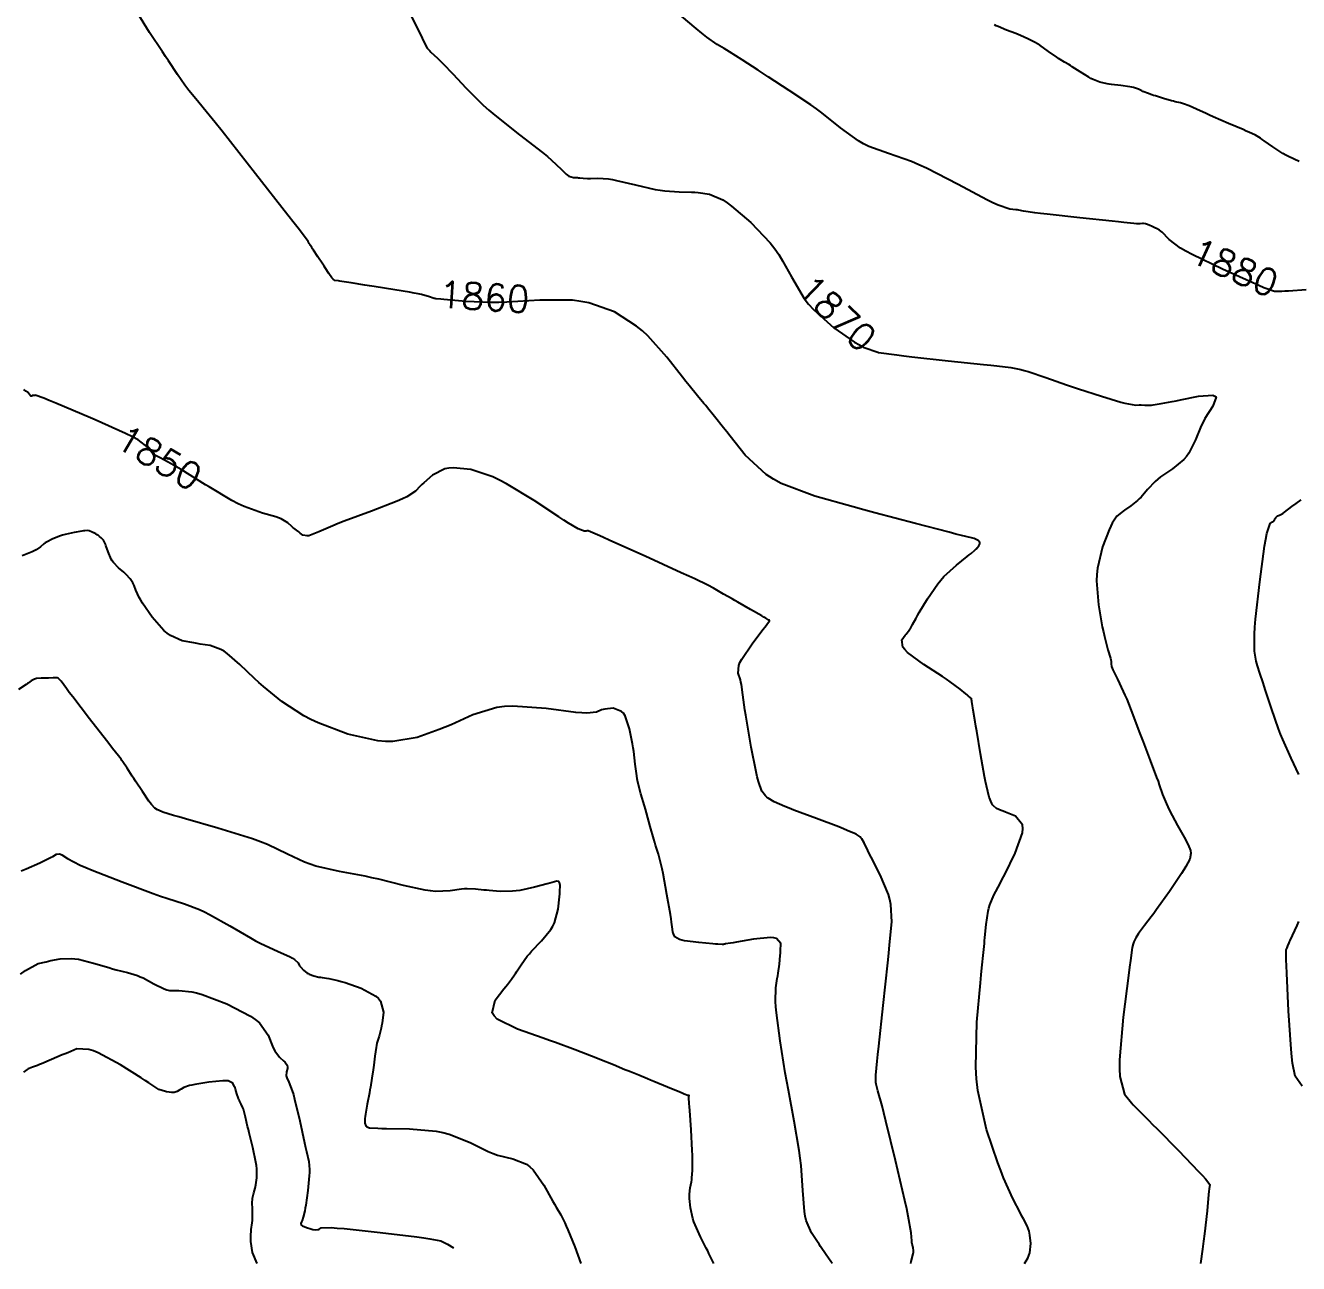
# Model space of a CAD drawing. Header units: metres. Extents: x 837477 to 838477, y 1189014 to 1191014.
# Drawn here: x 838139.6 to 838322.7, y 1189013.9 to 1189192 of the extents above; entities that cross this region are included whole.
import ezdxf

# ---------------------------------------------------------------- set-up
doc = ezdxf.new("R2010")
doc.units = ezdxf.units.M
doc.header["$LTSCALE"] = 0.3
doc.layers.add('COTAS 10', color=1, linetype='Continuous')
doc.styles.get("Standard").update_dxf_attribs({"font": 'simplex.shx'})

msp = doc.modelspace()

# ---------------------------------------------------------------- linework, layer by layer
at = {"layer": 'COTAS 10'}
for points, elevation in [([(838194.519, 1189194.389), (838196.277, 1189190.845), (838196.614, 1189190.165), (838196.887, 1189189.614), (838197.331, 1189188.713), (838197.57, 1189188.46), (838197.714, 1189188.32), (838197.891, 1189188.148), (838198.809, 1189187.273), (838200.135, 1189185.955), (838200.569, 1189185.505), (838201.032, 1189185.018), (838202.948, 1189182.95), (838205.409, 1189180.515), (838206.217, 1189179.796), (838207.079, 1189179.059), (838210.646, 1189176.236), (838213.948, 1189173.687), (838214.643, 1189173.122), (838215.242, 1189172.618), (838216.613, 1189171.309), (838217.339, 1189170.573), (838217.532, 1189170.431), (838217.721, 1189170.315), (838218.376, 1189170.12), (838218.978, 1189170.09), (838219.134, 1189170.078), (838219.285, 1189170.065), (838219.794, 1189170.004), (838220.406, 1189169.96), (838220.623, 1189169.957), (838220.86, 1189169.958), (838221.886, 1189169.995), (838223.423, 1189169.888), (838223.983, 1189169.798), (838224.6, 1189169.682), (838227.313, 1189169.045), (838230.158, 1189168.401), (838230.859, 1189168.281), (838231.522, 1189168.185), (838233.601, 1189168.05), (838235.386, 1189168.011), (838235.864, 1189167.977), (838236.334, 1189167.932), (838237.971, 1189167.687), (838239.85, 1189166.877), (838240.472, 1189166.477), (838241.139, 1189166), (838243.919, 1189163.644), (838246.678, 1189160.708), (838247.333, 1189159.866), (838247.94, 1189159.011), (838248.445, 1189158.114), (838249.737, 1189155.819), (838251.575, 1189152.7), (838252.207, 1189151.893), (838252.894, 1189151.109), (838255.819, 1189148.477), (838258.802, 1189146.429), (838259.525, 1189146.013), (838260.203, 1189145.662), (838262.172, 1189144.979), (838262.282, 1189144.94), (838264.902, 1189144.578), (838265.922, 1189144.454), (838267.071, 1189144.319), (838272.282, 1189143.748), (838277.345, 1189143.211), (838278.4, 1189143.099), (838279.305, 1189143.003), (838281.319, 1189142.785), (838282.714, 1189142.49), (838283.229, 1189142.345), (838283.798, 1189142.172), (838286.319, 1189141.319), (838289.299, 1189140.281), (838290.159, 1189139.992), (838291.034, 1189139.701), (838294.317, 1189138.647), (838297.132, 1189137.807), (838297.712, 1189137.651), (838298.204, 1189137.53), (838299.259, 1189137.37), (838299.759, 1189137.405), (838299.902, 1189137.406), (838300.047, 1189137.403), (838300.586, 1189137.363), (838301.28, 1189137.356), (838301.523, 1189137.375), (838301.787, 1189137.402), (838302.924, 1189137.573), (838304.523, 1189137.874), (838305.078, 1189137.983), (838305.683, 1189138.104), (838308.271, 1189138.634), (838310.364, 1189138.785), (838310.655, 1189138.667), (838310.821, 1189138.48), (838310.379, 1189137.226), (838309.226, 1189135.441), (838308.943, 1189134.919), (838308.676, 1189134.385), (838307.843, 1189132.357), (838306.891, 1189130.436), (838306.549, 1189129.971), (838306.173, 1189129.534), (838304.53, 1189128.193), (838302.848, 1189127.034), (838302.447, 1189126.711), (838302.075, 1189126.388), (838300.964, 1189125.214), (838300.029, 1189124.139), (838299.768, 1189123.878), (838299.506, 1189123.632), (838298.551, 1189122.878), (838297.662, 1189122.252), (838297.441, 1189122.088), (838297.231, 1189121.927), (838296.564, 1189121.378), (838295.881, 1189120.382), (838295.66, 1189119.94), (838295.426, 1189119.425), (838294.469, 1189116.966), (838293.744, 1189113.908), (838293.656, 1189113.016), (838293.618, 1189112.104), (838293.887, 1189108.648), (838294.456, 1189105.476), (838294.606, 1189104.743), (838294.754, 1189104.073), (838295.259, 1189102.178), (838295.625, 1189100.963), (838295.685, 1189100.721), (838295.726, 1189100.521), (838295.723, 1189100.142), (838295.789, 1189099.738), (838295.873, 1189099.522), (838295.987, 1189099.262), (838296.634, 1189097.947), (838297.481, 1189096.184), (838297.72, 1189095.64), (838297.962, 1189095.073), (838298.849, 1189092.826), (838299.781, 1189090.353), (838300.05, 1189089.644), (838300.324, 1189088.923), (838301.352, 1189086.232), (838302.269, 1189083.803), (838302.473, 1189083.248), (838302.656, 1189082.745), (838303.133, 1189081.352), (838303.669, 1189080.025), (838303.888, 1189079.563), (838304.137, 1189079.06), (838305.295, 1189076.9), (838306.403, 1189074.869), (838306.621, 1189074.447), (838306.802, 1189074.086), (838307.136, 1189073.288), (838307.172, 1189072.852), (838307.165, 1189072.719), (838307.151, 1189072.58), (838307.036, 1189072.034), (838306.487, 1189070.969), (838306.198, 1189070.504), (838305.851, 1189069.965), (838304.101, 1189067.402), (838302.257, 1189064.797), (838301.849, 1189064.231), (838301.485, 1189063.733), (838300.545, 1189062.493), (838299.958, 1189061.737), (838299.817, 1189061.543), (838299.686, 1189061.355), (838299.292, 1189060.736), (838299.01, 1189060.17), (838298.949, 1189060.017), (838298.895, 1189059.865), (838298.766, 1189059.332), (838298.519, 1189057.48), (838298.392, 1189056.497), (838298.239, 1189055.311), (838297.474, 1189049.332), (838296.937, 1189043.185), (838296.928, 1189041.894), (838296.978, 1189040.781), (838297.665, 1189038.244), (838298.664, 1189037.014), (838298.913, 1189036.724), (838299.149, 1189036.456), (838299.899, 1189035.673), (838301.149, 1189034.434), (838301.7, 1189033.878), (838302.34, 1189033.23), (838305.394, 1189030.122), (838308.302, 1189027.12), (838308.85, 1189026.539), (838309.287, 1189026.067), (838309.94, 1189025.264), (838309.831, 1189024.618), (838309.788, 1189024.245), (838309.739, 1189023.788), (838309.518, 1189021.437), (838309.16, 1189018.131), (838309.026, 1189017.073), (838308.877, 1189015.954), (838308.573, 1189013.872)], 1870), ([(838323.764, 1189153.954), (838321.258, 1189153.765), (838321.05, 1189153.753), (838320.729, 1189153.734), (838320.272, 1189153.713), (838319.216, 1189153.715), (838317.712, 1189154.242), (838316.972, 1189154.551), (838316.093, 1189154.932), (838311.748, 1189156.898), (838307.368, 1189159.031), (838306.467, 1189159.516), (838305.7, 1189159.956), (838304.052, 1189161.167), (838303.721, 1189161.542), (838303.375, 1189161.931), (838303.22, 1189162.09), (838303.079, 1189162.227), (838302.687, 1189162.529), (838302.345, 1189162.702), (838302.236, 1189162.757), (838302.119, 1189162.815), (838301.645, 1189163.05), (838301.18, 1189163.265), (838301.069, 1189163.31), (838300.965, 1189163.349), (838300.657, 1189163.44), (838300.388, 1189163.474), (838300.309, 1189163.477), (838300.229, 1189163.479), (838299.922, 1189163.462), (838299.586, 1189163.444), (838299.486, 1189163.443), (838299.384, 1189163.445), (838298.991, 1189163.47), (838297.548, 1189163.621), (838296.783, 1189163.704), (838295.86, 1189163.803), (838291.208, 1189164.308), (838286.511, 1189164.833), (838285.56, 1189164.945), (838284.761, 1189165.044), (838283.135, 1189165.279), (838282.444, 1189165.407), (838282.234, 1189165.437), (838282.015, 1189165.465), (838281.16, 1189165.547), (838279.465, 1189166.134), (838278.718, 1189166.48), (838277.85, 1189166.905), (838273.712, 1189169.105), (838269.183, 1189171.438), (838268.068, 1189171.948), (838267.014, 1189172.399), (838263.712, 1189173.535), (838260.882, 1189174.561), (838260.126, 1189174.943), (838259.381, 1189175.366), (838256.79, 1189177.247), (838254.133, 1189179.386), (838253.346, 1189179.972), (838252.537, 1189180.556), (838249.433, 1189182.642), (838246.415, 1189184.572), (838245.661, 1189185.057), (838244.943, 1189185.521), (838242.642, 1189187.016), (838240.836, 1189188.18), (838240.429, 1189188.434), (838240.062, 1189188.658), (838239.074, 1189189.222), (838237.563, 1189190.31), (838236.866, 1189190.865), (838236.049, 1189191.53), (838232.093, 1189194.848)], 1880), ([(838283.254, 1189013.872), (838283.732, 1189014.626), (838283.902, 1189015.022), (838284.033, 1189015.412), (838284.186, 1189016.777), (838284.04, 1189017.971), (838283.983, 1189018.254), (838283.919, 1189018.516), (838283.627, 1189019.29), (838283.109, 1189020.28), (838282.903, 1189020.679), (838282.669, 1189021.131), (838281.597, 1189023.213), (838280.256, 1189026.219), (838279.852, 1189027.253), (838279.435, 1189028.376), (838277.812, 1189033.16), (838276.555, 1189038.787), (838276.368, 1189040.441), (838276.252, 1189042.136), (838276.416, 1189048.604), (838276.938, 1189054.237), (838277.048, 1189055.406), (838277.143, 1189056.406), (838277.36, 1189058.604), (838277.491, 1189059.888), (838277.532, 1189060.311), (838277.575, 1189060.764), (838277.745, 1189062.642), (838278.028, 1189064.546), (838278.142, 1189065.016), (838278.271, 1189065.46), (838278.865, 1189066.856), (838279.757, 1189068.531), (838280.073, 1189069.151), (838280.419, 1189069.84), (838281.919, 1189072.893), (838282.956, 1189075.837), (838283.01, 1189076.457), (838282.963, 1189076.992), (838281.952, 1189078.22), (838280.519, 1189078.801), (838280.207, 1189078.929), (838279.93, 1189079.042), (838279.236, 1189079.331), (838278.799, 1189079.7), (838278.685, 1189079.864), (838278.574, 1189080.055), (838278.199, 1189080.965), (838277.791, 1189082.578), (838277.659, 1189083.212), (838277.519, 1189083.927), (838276.943, 1189087.183), (838276.397, 1189090.453), (838276.275, 1189091.175), (838276.166, 1189091.819), (838275.878, 1189093.485), (838275.719, 1189094.422), (838275.691, 1189094.606), (838275.671, 1189094.757), (838275.654, 1189095.033), (838275.647, 1189095.108), (838275.633, 1189095.133), (838275.612, 1189095.16), (838275.493, 1189095.274), (838275.168, 1189095.54), (838275.019, 1189095.663), (838274.843, 1189095.807), (838273.993, 1189096.505), (838272.575, 1189097.561), (838272.041, 1189097.93), (838271.446, 1189098.333), (838268.788, 1189100.066), (838266.442, 1189101.792), (838266.044, 1189102.19), (838265.755, 1189102.553), (838265.618, 1189103.576), (838266.117, 1189104.255), (838266.228, 1189104.402), (838266.328, 1189104.531), (838266.591, 1189104.845), (838266.793, 1189105.115), (838266.855, 1189105.216), (838266.919, 1189105.327), (838267.173, 1189105.822), (838267.661, 1189106.731), (838267.874, 1189107.103), (838268.121, 1189107.527), (838269.291, 1189109.495), (838270.776, 1189111.642), (838271.221, 1189112.179), (838271.68, 1189112.692), (838273.461, 1189114.338), (838275.009, 1189115.569), (838275.322, 1189115.82), (838275.584, 1189116.033), (838276.112, 1189116.475), (838276.324, 1189116.689), (838276.387, 1189116.757), (838276.452, 1189116.828), (838276.702, 1189117.119), (838276.843, 1189117.426), (838276.84, 1189117.508), (838276.817, 1189117.589), (838276.582, 1189117.871), (838276.223, 1189118.1), (838276.122, 1189118.147), (838276.02, 1189118.188), (838275.649, 1189118.277), (838274.184, 1189118.618), (838273.394, 1189118.818), (838272.436, 1189119.063), (838267.585, 1189120.326), (838261.75, 1189121.879), (838260.172, 1189122.306), (838258.61, 1189122.732), (838253.103, 1189124.262), (838248.283, 1189126.09), (838247.154, 1189126.705), (838246.115, 1189127.366), (838243.103, 1189130.145), (838240.946, 1189132.878), (838240.446, 1189133.509), (838239.988, 1189134.087), (838238.682, 1189135.724), (838237.677, 1189136.959), (838237.409, 1189137.283), (838237.145, 1189137.6), (838236.228, 1189138.682), (838235.011, 1189140.168), (838234.558, 1189140.739), (838234.056, 1189141.381), (838231.822, 1189144.276), (838229.107, 1189147.308), (838228.301, 1189148.036), (838227.471, 1189148.714), (838224.276, 1189150.761), (838220.592, 1189152.072), (838219.453, 1189152.286), (838218.263, 1189152.436), (838213.786, 1189152.444), (838213.537, 1189152.444), (838208.826, 1189152.168), (838207.645, 1189152.14), (838206.518, 1189152.133), (838202.894, 1189152.282), (838200.245, 1189152.509), (838199.733, 1189152.552), (838199.317, 1189152.585), (838198.613, 1189152.632), (838198.426, 1189152.674), (838198.335, 1189152.705), (838198.228, 1189152.744), (838197.699, 1189152.955), (838196.544, 1189153.269), (838196.04, 1189153.373), (838195.458, 1189153.484), (838194.822, 1189153.591), (838192.693, 1189153.948), (838189.735, 1189154.411), (838189.031, 1189154.521), (838188.376, 1189154.624), (838186.427, 1189154.931), (838185.078, 1189155.144), (838184.801, 1189155.187), (838184.568, 1189155.223), (838184.075, 1189155.296), (838183.809, 1189155.462), (838183.717, 1189155.558), (838183.619, 1189155.674), (838183.198, 1189156.271), (838182.67, 1189157.093), (838182.504, 1189157.35), (838182.328, 1189157.621), (838181.618, 1189158.708), (838180.986, 1189159.673), (838180.859, 1189159.866), (838180.752, 1189160.027), (838180.541, 1189160.344), (838180.446, 1189160.494), (838180.413, 1189160.55), (838180.377, 1189160.612), (838180.222, 1189160.89), (838178.957, 1189162.58), (838178.221, 1189163.533), (838177.318, 1189164.696), (838172.663, 1189170.648), (838167.85, 1189176.754), (838166.847, 1189178.014), (838165.987, 1189179.087), (838164.07, 1189181.407), (838163.063, 1189182.619), (838162.776, 1189182.994), (838162.485, 1189183.386), (838161.407, 1189184.944), (838160.125, 1189186.88), (838159.706, 1189187.511), (838159.259, 1189188.183), (838157.416, 1189190.953), (838155.719, 1189193.694)], 1860), ([(838322.763, 1189172.403), (838321.254, 1189173.115), (838320.845, 1189173.338), (838320.439, 1189173.572), (838319.004, 1189174.513), (838317.758, 1189175.385), (838317.472, 1189175.576), (838317.21, 1189175.745), (838316.477, 1189176.176), (838315.54, 1189176.615), (838315.149, 1189176.789), (838314.702, 1189176.987), (838312.614, 1189177.895), (838310.409, 1189178.854), (838309.888, 1189179.085), (838309.406, 1189179.301), (838307.99, 1189179.953), (838306.933, 1189180.424), (838306.678, 1189180.524), (838306.439, 1189180.612), (838305.711, 1189180.821), (838304.955, 1189180.999), (838304.699, 1189181.067), (838304.422, 1189181.143), (838303.251, 1189181.484), (838302.103, 1189181.838), (838301.84, 1189181.921), (838301.601, 1189181.998), (838300.938, 1189182.223), (838300.431, 1189182.424), (838300.291, 1189182.485), (838300.15, 1189182.549), (838299.643, 1189182.801), (838298.951, 1189183.043), (838298.695, 1189183.101), (838298.41, 1189183.155), (838297.145, 1189183.317), (838295.8, 1189183.477), (838295.464, 1189183.529), (838295.145, 1189183.586), (838294.124, 1189183.819), (838293.13, 1189184.2), (838292.828, 1189184.349), (838292.514, 1189184.517), (838291.28, 1189185.282), (838290.139, 1189186.038), (838289.882, 1189186.201), (838289.652, 1189186.344), (838289.035, 1189186.691), (838288.409, 1189187.061), (838288.172, 1189187.218), (838287.909, 1189187.399), (838286.731, 1189188.248), (838285.449, 1189189.139), (838285.12, 1189189.346), (838284.803, 1189189.535), (838283.752, 1189190.074), (838282.688, 1189190.525), (838282.363, 1189190.659), (838282.024, 1189190.796), (838280.69, 1189191.322), (838279.461, 1189191.819), (838279.189, 1189191.937), (838278.945, 1189192.048)], 1890), ([(838266.908, 1189013.872), (838266.983, 1189014.175), (838267.244, 1189015.282), (838267.281, 1189015.517), (838267.302, 1189015.721), (838267.249, 1189016.197), (838267.108, 1189016.682), (838267.074, 1189016.891), (838267.042, 1189017.132), (838266.942, 1189018.273), (838266.548, 1189020.694), (838266.331, 1189021.742), (838266.066, 1189022.954), (838264.719, 1189028.697), (838263.325, 1189034.374), (838263.031, 1189035.545), (838262.776, 1189036.542), (838262.19, 1189038.697), (838261.941, 1189039.667), (838261.9, 1189039.918), (838261.87, 1189040.162), (838261.863, 1189040.976), (838262.07, 1189042.975), (838262.176, 1189043.965), (838262.302, 1189045.143), (838262.934, 1189050.976), (838263.593, 1189057.123), (838263.737, 1189058.499), (838263.864, 1189059.734), (838264.182, 1189063.02), (838264.05, 1189065.501), (838263.893, 1189066.229), (838263.684, 1189066.974), (838262.493, 1189069.813), (838261.209, 1189072.312), (838260.941, 1189072.844), (838260.711, 1189073.306), (838260.195, 1189074.394), (838259.855, 1189074.97), (838259.735, 1189075.11), (838259.604, 1189075.24), (838259.039, 1189075.64), (838257.779, 1189076.19), (838257.211, 1189076.416), (838256.547, 1189076.674), (838253.355, 1189077.872), (838250.1, 1189079.097), (838249.396, 1189079.372), (838248.777, 1189079.62), (838247.256, 1189080.282), (838246.397, 1189080.812), (838246.196, 1189080.975), (838246.011, 1189081.146), (838245.476, 1189081.825), (838244.982, 1189083.239), (838244.823, 1189083.873), (838244.653, 1189084.613), (838243.961, 1189088.161), (838243.317, 1189091.892), (838243.179, 1189092.747), (838243.058, 1189093.524), (838242.765, 1189095.69), (838242.549, 1189097.178), (838242.477, 1189097.528), (838242.399, 1189097.853), (838242.071, 1189098.801), (838242.158, 1189099.92), (838242.341, 1189100.351), (838242.593, 1189100.834), (838244.078, 1189103.018), (838245.641, 1189105.062), (838245.942, 1189105.457), (838246.186, 1189105.778), (838246.593, 1189106.322), (838246.602, 1189106.378), (838246.595, 1189106.392), (838246.584, 1189106.405), (838246.51, 1189106.447), (838246.039, 1189106.705), (838245.778, 1189106.854), (838245.46, 1189107.037), (838243.839, 1189107.977), (838242.037, 1189109.021), (838241.605, 1189109.27), (838241.202, 1189109.501), (838239.988, 1189110.188), (838239.015, 1189110.732), (838238.763, 1189110.871), (838238.52, 1189111.007), (838237.706, 1189111.458), (838235.859, 1189112.353), (838234.964, 1189112.768), (838233.903, 1189113.256), (838228.686, 1189115.621), (838223.6, 1189117.907), (838222.621, 1189118.345), (838221.828, 1189118.699), (838220.517, 1189119.27), (838220.41, 1189119.273), (838220.376, 1189119.268), (838220.341, 1189119.26), (838220.197, 1189119.213), (838219.931, 1189119.228), (838219.818, 1189119.26), (838219.688, 1189119.305), (838219.075, 1189119.566), (838217.66, 1189120.398), (838217.023, 1189120.802), (838216.281, 1189121.282), (838212.718, 1189123.643), (838208.738, 1189126.06), (838207.733, 1189126.576), (838206.77, 1189127.025), (838203.643, 1189128.09), (838201.061, 1189128.353), (838200.442, 1189128.295), (838199.865, 1189128.182), (838198.126, 1189127.301), (838196.855, 1189126.184), (838196.573, 1189125.921), (838196.322, 1189125.678), (838195.664, 1189124.97), (838194.412, 1189124.181), (838193.784, 1189123.888), (838193.036, 1189123.562), (838189.319, 1189122.116), (838185.419, 1189120.65), (838184.555, 1189120.312), (838183.784, 1189120.003), (838181.78, 1189119.13), (838180.577, 1189118.644), (838180.312, 1189118.578), (838180.076, 1189118.542), (838179.467, 1189118.66), (838179.069, 1189118.957), (838178.966, 1189119.035), (838178.866, 1189119.11), (838178.53, 1189119.363), (838178.15, 1189119.668), (838178.022, 1189119.777), (838177.883, 1189119.896), (838177.303, 1189120.411), (838176.348, 1189120.982), (838175.974, 1189121.135), (838175.553, 1189121.287), (838173.636, 1189121.819), (838171.031, 1189122.757), (838170.176, 1189123.165), (838169.262, 1189123.637), (838165.977, 1189125.584), (838165.479, 1189125.878), (838161.944, 1189128.09), (838161.187, 1189128.545), (838160.525, 1189128.931), (838158.937, 1189129.753), (838158.094, 1189130.205), (838157.902, 1189130.358), (838157.729, 1189130.522), (838157.253, 1189131.215), (838155.756, 1189132.346), (838154.938, 1189132.787), (838153.946, 1189133.284), (838149.607, 1189135.226), (838148.907, 1189135.538), (838143.932, 1189137.63), (838142.979, 1189138.023), (838142.212, 1189138.336), (838140.977, 1189138.794), (838140.921, 1189138.748), (838140.898, 1189138.742), (838140.871, 1189138.739), (838140.743, 1189138.755), (838140.608, 1189138.762), (838140.577, 1189138.755), (838140.547, 1189138.743), (838140.461, 1189138.665), (838140.372, 1189138.634), (838140.342, 1189138.651), (838140.308, 1189138.68), (838140.165, 1189138.88), (838140.02, 1189139.102), (838139.986, 1189139.145), (838139.955, 1189139.18), (838139.862, 1189139.24), (838139.736, 1189139.304), (838139.682, 1189139.342), (838139.621, 1189139.388), (838139.335, 1189139.625)], 1850), ([(838322.708, 1189084.224), (838321.623, 1189086.561), (838320.414, 1189089.239), (838320.101, 1189090.008), (838319.798, 1189090.791), (838318.782, 1189093.72), (838317.943, 1189096.327), (838317.751, 1189096.907), (838317.577, 1189097.425), (838317.096, 1189098.782), (838316.761, 1189099.849), (838316.678, 1189100.184), (838316.601, 1189100.537), (838316.36, 1189101.955), (838316.344, 1189104.419), (838316.409, 1189105.432), (838316.503, 1189106.588), (838317.094, 1189111.955), (838317.805, 1189117.071), (838317.975, 1189118.069), (838318.134, 1189118.885), (838318.614, 1189120.32), (838318.95, 1189120.55), (838319.018, 1189120.605), (838319.076, 1189120.658), (838319.194, 1189120.819), (838319.255, 1189120.961), (838319.276, 1189121.002), (838319.3, 1189121.042), (838319.4, 1189121.193), (838319.552, 1189121.34), (838319.609, 1189121.379), (838319.671, 1189121.417), (838319.948, 1189121.548), (838320.249, 1189121.687), (838320.328, 1189121.731), (838320.403, 1189121.776), (838320.659, 1189121.956), (838321.737, 1189122.765), (838322.332, 1189123.207), (838323.056, 1189123.742)], 1880), ([(838255.625, 1189013.872), (838255.551, 1189013.98), (838255.413, 1189014.182), (838254.751, 1189015.147), (838253.941, 1189016.332), (838253.71, 1189016.673), (838253.476, 1189017.018), (838252.606, 1189018.309), (838251.875, 1189020.044), (838251.728, 1189020.669), (838251.606, 1189021.358), (838251.366, 1189024.369), (838251.13, 1189027.984), (838251.01, 1189029.053), (838250.866, 1189030.152), (838250.147, 1189034.369), (838249.303, 1189038.824), (838249.08, 1189040.073), (838248.861, 1189041.329), (838248.109, 1189045.923), (838247.573, 1189049.915), (838247.491, 1189050.792), (838247.438, 1189051.57), (838247.485, 1189053.554), (838247.707, 1189054.887), (838247.764, 1189055.255), (838247.819, 1189055.622), (838248.003, 1189056.943), (838248.137, 1189058.201), (838248.161, 1189058.528), (838248.179, 1189058.847), (838248.197, 1189059.921), (838247.588, 1189060.635), (838247.21, 1189060.725), (838246.742, 1189060.769), (838244.3, 1189060.541), (838241.836, 1189060.112), (838241.356, 1189060.029), (838240.962, 1189059.962), (838240.267, 1189059.849), (838240.156, 1189059.836), (838240.131, 1189059.831), (838240.107, 1189059.826), (838240.043, 1189059.805), (838239.969, 1189059.785), (838239.94, 1189059.781), (838239.907, 1189059.778), (838239.759, 1189059.77), (838239.139, 1189059.81), (838238.809, 1189059.838), (838238.411, 1189059.871), (838236.4, 1189060.051), (838234.378, 1189060.315), (838233.972, 1189060.402), (838233.632, 1189060.495), (838232.963, 1189060.882), (838232.77, 1189061.307), (838232.732, 1189061.424), (838232.7, 1189061.541), (838232.639, 1189061.961), (838232.505, 1189062.981), (838232.427, 1189063.476), (838232.332, 1189064.063), (838231.84, 1189066.952), (838231.28, 1189069.969), (838231.142, 1189070.637), (838231.011, 1189071.233), (838230.597, 1189072.78), (838230.195, 1189074.042), (838230.071, 1189074.457), (838229.941, 1189074.901), (838229.427, 1189076.744), (838228.888, 1189078.702), (838228.742, 1189079.219), (838228.597, 1189079.725), (838228.088, 1189081.461), (838227.658, 1189083.126), (838227.563, 1189083.587), (838227.48, 1189084.049), (838227.265, 1189085.715), (838227.053, 1189087.51), (838226.971, 1189088.053), (838226.879, 1189088.615), (838226.463, 1189090.808), (838225.808, 1189092.671), (838225.566, 1189093.024), (838225.297, 1189093.307), (838224.108, 1189093.742), (838222.914, 1189093.644), (838222.643, 1189093.59), (838222.397, 1189093.525), (838221.722, 1189093.196), (838220.297, 1189093.031), (838219.578, 1189093.07), (838218.718, 1189093.144), (838214.44, 1189093.719), (838209.662, 1189094.075), (838208.487, 1189094.012), (838207.377, 1189093.88), (838203.902, 1189092.818), (838200.817, 1189091.39), (838199.953, 1189091.027), (838199.084, 1189090.677), (838195.909, 1189089.53), (838192.426, 1189088.967), (838191.364, 1189088.985), (838190.258, 1189089.079), (838185.909, 1189090.046), (838181.641, 1189091.652), (838180.587, 1189092.149), (838179.587, 1189092.669), (838176.437, 1189094.732), (838173.817, 1189096.89), (838173.151, 1189097.469), (838172.512, 1189098.039), (838170.418, 1189100.033), (838168.593, 1189101.632), (838168.123, 1189101.953), (838167.668, 1189102.223), (838166.15, 1189102.76), (838164.669, 1189102.987), (838164.238, 1189103.061), (838163.796, 1189103.141), (838162.123, 1189103.469), (838160.402, 1189104.211), (838159.93, 1189104.551), (838159.461, 1189104.949), (838157.784, 1189106.874), (838156.412, 1189108.87), (838156.134, 1189109.313), (838155.902, 1189109.708), (838155.433, 1189110.74), (838155.198, 1189111.433), (838155.112, 1189111.614), (838155.018, 1189111.791), (838154.603, 1189112.393), (838154.061, 1189112.984), (838153.886, 1189113.154), (838153.7, 1189113.327), (838152.94, 1189113.973), (838152.205, 1189114.724), (838152.035, 1189114.963), (838151.88, 1189115.215), (838151.441, 1189116.238), (838151.129, 1189117.177), (838151.053, 1189117.376), (838150.982, 1189117.549), (838150.764, 1189117.955), (838150.569, 1189118.178), (838150.512, 1189118.235), (838150.453, 1189118.29), (838150.231, 1189118.473), (838150.007, 1189118.631), (838149.948, 1189118.67), (838149.889, 1189118.707), (838149.686, 1189118.826), (838149.474, 1189118.937), (838149.409, 1189118.97), (838149.343, 1189119.003), (838149.08, 1189119.128), (838148.825, 1189119.236), (838148.762, 1189119.258), (838148.702, 1189119.277), (838148.516, 1189119.318), (838148.116, 1189119.285), (838147.922, 1189119.257), (838147.691, 1189119.222), (838146.556, 1189119.029), (838145.25, 1189118.739), (838144.912, 1189118.643), (838144.584, 1189118.54), (838143.484, 1189118.111), (838142.583, 1189117.65), (838142.381, 1189117.528), (838142.198, 1189117.407), (838141.708, 1189116.99), (838141.092, 1189116.543), (838140.894, 1189116.438), (838140.83, 1189116.404), (838140.528, 1189116.258), (838139.111, 1189115.678)], 1840), ([(838238.573, 1189013.872), (838238.395, 1189014.241), (838237.872, 1189015.327), (838237.693, 1189015.689), (838237.499, 1189016.078), (838236.675, 1189017.703), (838235.891, 1189019.438), (838235.723, 1189019.895), (838235.576, 1189020.343), (838235.222, 1189021.878), (838235.086, 1189023.217), (838235.078, 1189023.541), (838235.081, 1189023.846), (838235.197, 1189024.776), (838235.366, 1189025.644), (838235.403, 1189025.908), (838235.435, 1189026.182), (838235.518, 1189027.261), (838235.517, 1189028.853), (838235.497, 1189029.452), (838235.468, 1189030.119), (838235.294, 1189033.098), (838235.107, 1189035.889), (838235.072, 1189036.437), (838235.042, 1189036.887), (838234.993, 1189037.703), (838234.993, 1189037.858), (838234.995, 1189037.892), (838234.998, 1189037.922), (838235.015, 1189037.996), (838235.025, 1189038.035), (838235.025, 1189038.043), (838235.022, 1189038.049), (838234.999, 1189038.06), (838234.951, 1189038.062), (838234.933, 1189038.063), (838234.913, 1189038.064), (838234.824, 1189038.066), (838234.311, 1189038.25), (838234.024, 1189038.365), (838233.675, 1189038.508), (838231.89, 1189039.254), (838229.924, 1189040.079), (838229.459, 1189040.272), (838229.03, 1189040.45), (838227.768, 1189040.961), (838226.581, 1189041.438), (838226.199, 1189041.593), (838225.793, 1189041.758), (838224.134, 1189042.439), (838222.186, 1189043.227), (838221.599, 1189043.46), (838220.991, 1189043.699), (838218.622, 1189044.617), (838215.826, 1189045.655), (838214.948, 1189045.97), (838214.026, 1189046.296), (838210.323, 1189047.576), (838207.399, 1189049.041), (838206.969, 1189049.484), (838206.703, 1189049.945), (838207.113, 1189051.744), (838208.376, 1189053.37), (838208.648, 1189053.721), (838208.887, 1189054.029), (838209.472, 1189054.78), (838209.906, 1189055.383), (838210.05, 1189055.598), (838210.204, 1189055.833), (838210.849, 1189056.852), (838211.734, 1189058.078), (838212.04, 1189058.444), (838212.372, 1189058.82), (838213.792, 1189060.272), (838215.125, 1189061.905), (838215.403, 1189062.395), (838215.642, 1189062.901), (838216.173, 1189064.867), (838216.385, 1189066.646), (838216.421, 1189067.034), (838216.449, 1189067.377), (838216.468, 1189068.239), (838216.37, 1189068.679), (838216.324, 1189068.756), (838216.268, 1189068.813), (838215.996, 1189068.855), (838215.302, 1189068.672), (838214.981, 1189068.587), (838214.604, 1189068.487), (838212.776, 1189067.999), (838210.682, 1189067.551), (838210.137, 1189067.477), (838209.607, 1189067.423), (838207.821, 1189067.406), (838206.254, 1189067.532), (838205.863, 1189067.569), (838205.49, 1189067.606), (838204.295, 1189067.744), (838203.082, 1189067.793), (838202.697, 1189067.774), (838202.29, 1189067.74), (838200.644, 1189067.499), (838198.527, 1189067.415), (838197.823, 1189067.48), (838197.069, 1189067.583), (838193.92, 1189068.274), (838190.394, 1189069.155), (838189.402, 1189069.378), (838188.403, 1189069.592), (838184.738, 1189070.287), (838181.329, 1189071.057), (838180.492, 1189071.317), (838179.702, 1189071.598), (838177.232, 1189072.782), (838174.38, 1189074.156), (838173.348, 1189074.556), (838172.212, 1189074.965), (838167.232, 1189076.515), (838162.572, 1189077.845), (838161.637, 1189078.117), (838160.855, 1189078.346), (838159.315, 1189078.824), (838158.816, 1189079.034), (838158.691, 1189079.094), (838158.572, 1189079.156), (838158.191, 1189079.386), (838157.706, 1189079.895), (838157.522, 1189080.131), (838157.316, 1189080.41), (838156.39, 1189081.762), (838155.401, 1189083.27), (838155.155, 1189083.646), (838154.921, 1189084.005), (838154.177, 1189085.155), (838153.582, 1189086.054), (838153.441, 1189086.255), (838153.311, 1189086.436), (838152.93, 1189086.917), (838152.101, 1189087.945), (838151.69, 1189088.47), (838151.199, 1189089.1), (838148.769, 1189092.243), (838146.352, 1189095.402), (838145.869, 1189096.041), (838145.468, 1189096.579), (838144.691, 1189097.672), (838144.365, 1189098.004), (838144.247, 1189098.062), (838144.118, 1189098.106), (838143.55, 1189098.14), (838142.891, 1189098.092), (838142.704, 1189098.083), (838142.514, 1189098.076), (838141.812, 1189098.067), (838141.155, 1189098.01), (838140.994, 1189097.972), (838140.843, 1189097.925), (838140.373, 1189097.675), (838140.013, 1189097.407), (838139.931, 1189097.349), (838139.857, 1189097.298), (838139.65, 1189097.168), (838138.542, 1189096.443)], 1830), ([(838138.964, 1189070.377), (838139.653, 1189070.641), (838141.65, 1189071.501), (838142.994, 1189072.173), (838143.272, 1189072.319), (838143.509, 1189072.448), (838144.025, 1189072.766), (838144.422, 1189072.795), (838144.585, 1189072.74), (838144.77, 1189072.659), (838145.629, 1189072.139), (838147.442, 1189071.199), (838148.229, 1189070.853), (838149.139, 1189070.469), (838153.457, 1189068.772), (838157.954, 1189067.105), (838158.977, 1189066.74), (838159.905, 1189066.417), (838162.452, 1189065.599), (838164.615, 1189064.786), (838165.3, 1189064.465), (838166.021, 1189064.103), (838168.938, 1189062.452), (838171.913, 1189060.724), (838172.671, 1189060.314), (838173.402, 1189059.933), (838175.806, 1189058.804), (838177.616, 1189057.974), (838177.972, 1189057.783), (838178.265, 1189057.607), (838178.799, 1189057.111), (838178.99, 1189056.712), (838179.068, 1189056.598), (838179.156, 1189056.483), (838179.56, 1189056.055), (838180.074, 1189055.667), (838180.23, 1189055.577), (838180.393, 1189055.495), (838181.032, 1189055.26), (838181.775, 1189055.089), (838182.004, 1189055.046), (838182.242, 1189055.006), (838183.185, 1189054.878), (838184.513, 1189054.595), (838184.994, 1189054.456), (838185.525, 1189054.291), (838187.849, 1189053.479), (838189.948, 1189052.353), (838190.336, 1189051.99), (838190.64, 1189051.606), (838191.04, 1189050.033), (838190.856, 1189048.463), (838190.792, 1189048.08), (838190.722, 1189047.719), (838190.422, 1189046.604), (838190.125, 1189045.568), (838190.056, 1189045.258), (838189.994, 1189044.938), (838189.818, 1189043.695), (838189.671, 1189042.41), (838189.627, 1189042.063), (838189.58, 1189041.721), (838189.4, 1189040.515), (838189.181, 1189039.23), (838189.111, 1189038.837), (838189.036, 1189038.428), (838188.729, 1189036.818), (838188.473, 1189035.352), (838188.431, 1189035.034), (838188.4, 1189034.754), (838188.392, 1189034.064), (838188.538, 1189033.693), (838188.605, 1189033.616), (838188.684, 1189033.549), (838189.066, 1189033.397), (838190.228, 1189033.326), (838190.799, 1189033.31), (838191.477, 1189033.295), (838194.826, 1189033.254), (838198.624, 1189032.931), (838199.585, 1189032.739), (838200.508, 1189032.502), (838203.516, 1189031.274), (838206.135, 1189029.992), (838206.813, 1189029.72), (838207.47, 1189029.484), (838209.674, 1189028.936), (838211.618, 1189028.167), (838212.112, 1189027.793), (838212.587, 1189027.348), (838214.143, 1189025.162), (838215.384, 1189022.895), (838215.66, 1189022.401), (838215.907, 1189021.964), (838216.555, 1189020.867), (838217.143, 1189019.727), (838217.352, 1189019.262), (838217.58, 1189018.734), (838218.57, 1189016.288), (838219.465, 1189013.872)], 1820), ([(838323.195, 1189039.389), (838322.21, 1189040.85), (838321.823, 1189042.695), (838321.719, 1189043.623), (838321.617, 1189044.731), (838321.262, 1189050.24), (838320.998, 1189055.649), (838320.953, 1189056.695), (838320.921, 1189057.545), (838320.906, 1189058.984), (838320.983, 1189059.175), (838321.008, 1189059.239), (838321.035, 1189059.308), (838321.147, 1189059.595), (838321.325, 1189060.015), (838321.394, 1189060.167), (838321.471, 1189060.335), (838321.82, 1189061.074), (838322.471, 1189062.496), (838322.738, 1189063.095)], 1880), ([(838138.827, 1189055.494), (838139.579, 1189056.018), (838141.377, 1189057.012), (838142.518, 1189057.295), (838142.856, 1189057.371), (838143.204, 1189057.446), (838144.542, 1189057.709), (838146.133, 1189057.77), (838146.641, 1189057.719), (838147.179, 1189057.637), (838149.364, 1189057.093), (838151.554, 1189056.437), (838152.095, 1189056.285), (838152.607, 1189056.145), (838154.221, 1189055.747), (838155.672, 1189055.305), (838156.083, 1189055.137), (838156.497, 1189054.95), (838158.022, 1189054.112), (838159.519, 1189053.378), (838159.916, 1189053.256), (838160.304, 1189053.169), (838161.64, 1189053.151), (838163.476, 1189052.982), (838164.18, 1189052.801), (838164.968, 1189052.562), (838168.517, 1189051.212), (838171.926, 1189049.47), (838172.625, 1189048.984), (838173.219, 1189048.496), (838174.477, 1189046.717), (838175.075, 1189045.147), (838175.251, 1189044.79), (838175.432, 1189044.466), (838176.123, 1189043.579), (838176.726, 1189042.997), (838176.851, 1189042.867), (838176.957, 1189042.749), (838177.189, 1189042.433), (838177.249, 1189042.142), (838177.247, 1189042.04), (838177.236, 1189041.928), (838177.13, 1189041.448), (838177.082, 1189040.891), (838177.108, 1189040.731), (838177.152, 1189040.569), (838177.451, 1189039.965), (838177.94, 1189038.735), (838178.103, 1189038.179), (838178.279, 1189037.529), (838179.013, 1189034.404), (838179.708, 1189031.236), (838179.858, 1189030.56), (838179.99, 1189029.971), (838180.316, 1189028.57), (838180.42, 1189027.419), (838180.412, 1189026.989), (838180.389, 1189026.509), (838180.172, 1189024.372), (838179.879, 1189022.292), (838179.807, 1189021.848), (838179.739, 1189021.462), (838179.528, 1189020.542), (838179.361, 1189020.07), (838179.321, 1189019.965), (838179.284, 1189019.871), (838179.174, 1189019.626), (838179.241, 1189019.436), (838179.316, 1189019.377), (838179.415, 1189019.316), (838179.978, 1189019.07), (838180.623, 1189018.856), (838180.775, 1189018.814), (838180.914, 1189018.779), (838181.319, 1189018.718), (838181.635, 1189018.754), (838181.717, 1189018.781), (838181.798, 1189018.814), (838182.075, 1189018.997), (838183.543, 1189019.035), (838184.375, 1189018.977), (838185.391, 1189018.89), (838190.6, 1189018.332), (838195.841, 1189017.692), (838196.877, 1189017.553), (838197.734, 1189017.432), (838199.332, 1189017.134), (838199.867, 1189016.863), (838200.054, 1189016.759), (838200.257, 1189016.641), (838201.132, 1189016.111)], 1810), ([(838172.89, 1189013.872), (838172.213, 1189015.464), (838171.993, 1189017.03), (838171.967, 1189017.404), (838171.956, 1189017.752), (838172.041, 1189018.791), (838172.177, 1189019.747), (838172.197, 1189020.043), (838172.211, 1189020.352), (838172.199, 1189021.579), (838172.192, 1189022.756), (838172.208, 1189023.032), (838172.232, 1189023.287), (838172.387, 1189024.033), (838172.58, 1189024.731), (838172.629, 1189024.957), (838172.675, 1189025.197), (838172.828, 1189026.18), (838172.826, 1189027.506), (838172.776, 1189027.961), (838172.703, 1189028.455), (838172.26, 1189030.559), (838171.744, 1189032.661), (838171.626, 1189033.154), (838171.518, 1189033.609), (838171.216, 1189034.929), (838170.977, 1189035.868), (838170.909, 1189036.081), (838170.839, 1189036.275), (838170.579, 1189036.808), (838170.327, 1189037.277), (838170.262, 1189037.43), (838170.199, 1189037.594), (838169.989, 1189038.273), (838169.779, 1189038.966), (838169.716, 1189039.139), (838169.65, 1189039.304), (838169.395, 1189039.832), (838168.704, 1189040.142), (838168.363, 1189040.17), (838167.958, 1189040.173), (838165.955, 1189039.973), (838163.928, 1189039.632), (838163.507, 1189039.546), (838163.147, 1189039.464), (838162.355, 1189039.198), (838161.968, 1189038.962), (838161.863, 1189038.899), (838161.76, 1189038.837), (838161.396, 1189038.623), (838160.939, 1189038.492), (838160.778, 1189038.483), (838160.601, 1189038.486), (838159.836, 1189038.595), (838159.073, 1189038.801), (838158.898, 1189038.865), (838158.738, 1189038.932), (838158.291, 1189039.198), (838157.302, 1189039.873), (838156.8, 1189040.196), (838156.199, 1189040.58), (838153.208, 1189042.461), (838150.039, 1189044.19), (838149.327, 1189044.478), (838148.687, 1189044.683), (838146.973, 1189044.735), (838145.649, 1189044.204), (838145.256, 1189044.042), (838144.85, 1189043.873), (838143.287, 1189043.206), (838141.877, 1189042.611), (838141.568, 1189042.486), (838141.294, 1189042.38), (838140.597, 1189042.14), (838140.11, 1189041.948), (838139.969, 1189041.872), (838139.824, 1189041.786), (838139.278, 1189041.389)], 1800)]:
    msp.add_lwpolyline(points, dxfattribs=dict(at, elevation=elevation))

# ---------------------------------------------------------------- texts
at = {"layer": 'COTAS 10', "char_height": 3.8, "attachment_point": 7}
for s, insert, rotation in [('1880', (838306.763, 1189158.091, 1880), 335.80178), ('1860', (838198.949, 1189151.437, 1860), 356.54206), ('1870', (838250.267, 1189153.741, 1870), 316.26564), ('1850', (838152.214, 1189131.485, 1850), 329.5078)]:
    msp.add_mtext(s, dxfattribs=dict(at, insert=insert, rotation=rotation))

doc.saveas('drawing.dxf')
